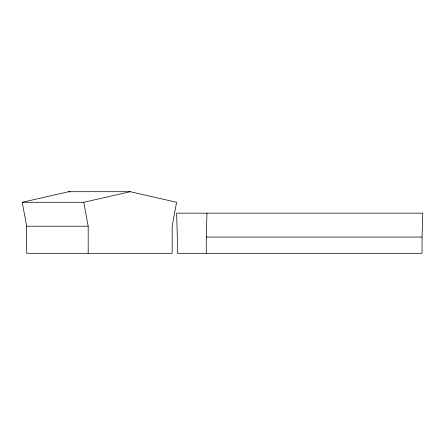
<?xml version="1.0" encoding="UTF-8"?>
<svg xmlns="http://www.w3.org/2000/svg" width="445" height="445" viewBox="0 0 445 445"><rect width="100%" height="100%" fill="white"/><g stroke="black" fill="none" stroke-linecap="round" stroke-linejoin="round"><path stroke-width="0.67" d="M206.274 253.3L206.274 237.074L206.97 213.161M422.055 237.074L422.75 213.161L176.62 213.161L177.316 237.074L177.316 253.3L422.055 253.3L422.055 237.074L206.274 237.074M22.25 202.297L68.658 191.7L130.179 191.7L176.587 202.297L172.165 226.21L172.165 253.3L26.672 253.3L26.672 226.21L22.25 202.297L83.771 202.297L130.179 191.7M26.672 226.21L88.188 226.21L88.188 253.3M68.658 191.7L70.004 192.006M83.771 202.297L88.188 226.21"/></g></svg>
